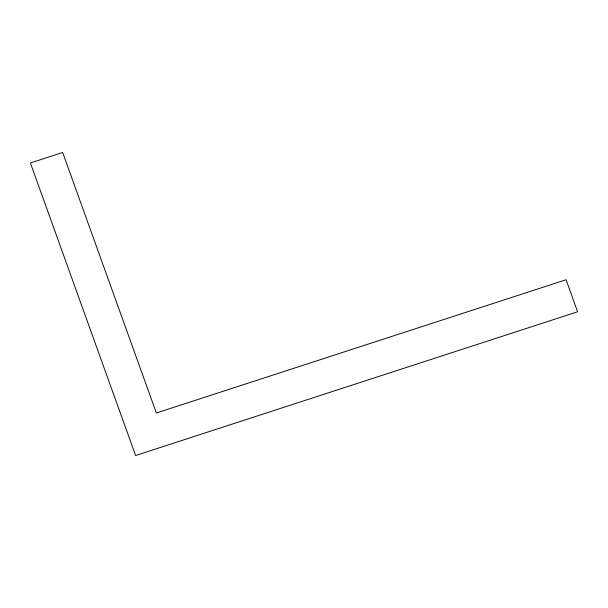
<?xml version="1.0" encoding="UTF-8"?>
<svg xmlns="http://www.w3.org/2000/svg" width="608" height="608" viewBox="0 0 608 608"><rect width="100%" height="100%" fill="white"/><g stroke="black" fill="none" stroke-linecap="round" stroke-linejoin="round"><path stroke-width="0.91" d="M62.662 152.486L30.4 162.974L135.614 455.514L577.6 311.782L566.078 279.748L156.362 412.992L62.662 152.486"/></g></svg>
